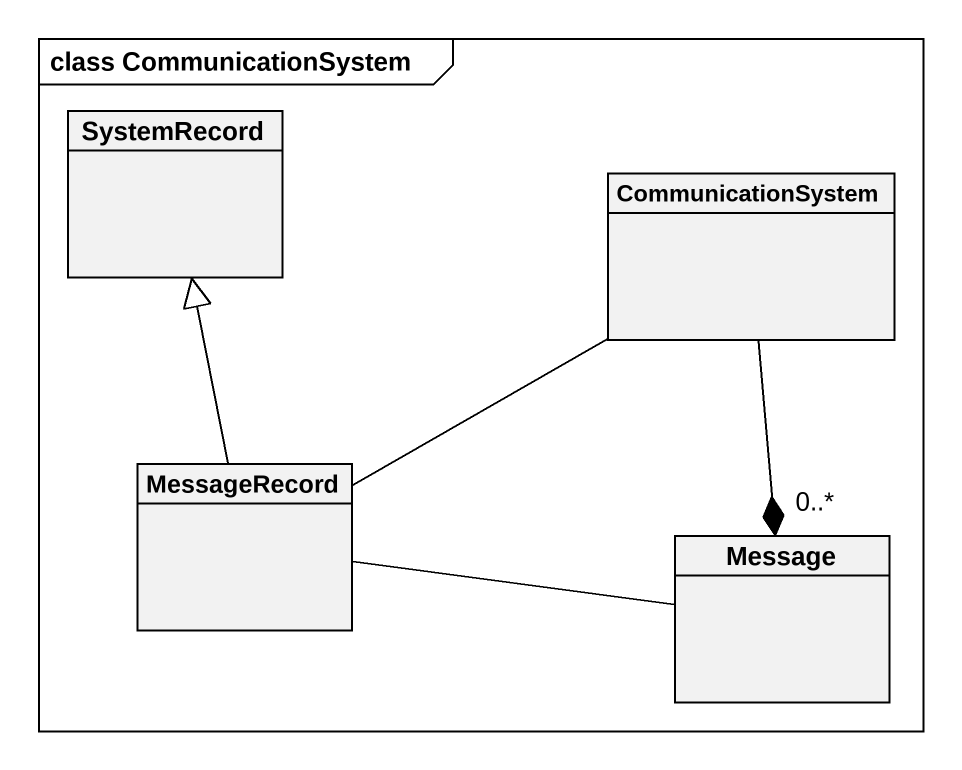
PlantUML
@startuml
mainframe class CommunicationSystem
hide circle
hide empty members
class SystemRecord
class CommunicationSystem
class MessageRecord
class Message
CommunicationSystem -left- MessageRecord
CommunicationSystem --* "0..*" Message
MessageRecord -up-|> SystemRecord
Message -left- MessageRecord
@enduml
